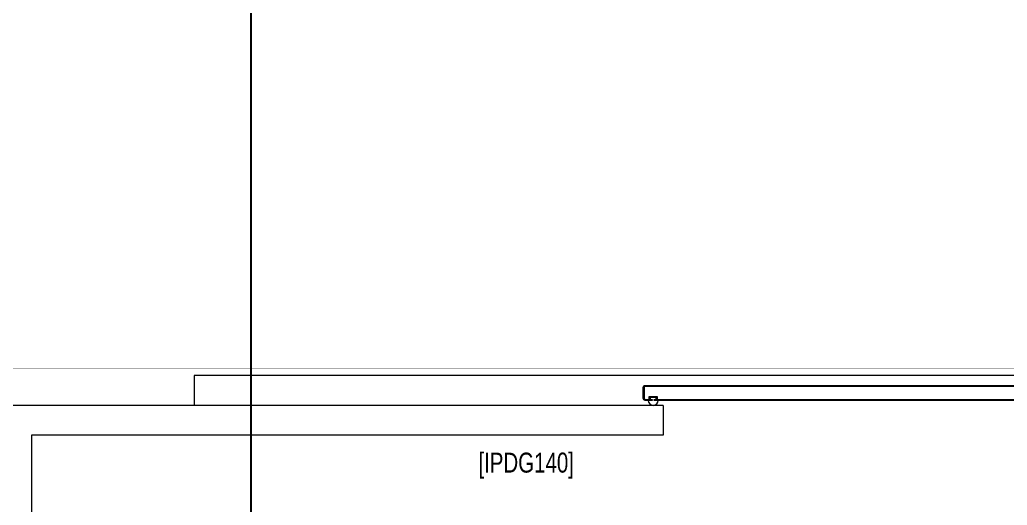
# Model space of a CAD drawing. Header units: metres. Extents: x 75097 to 220762, y -1557923 to -1361206.
# Drawn here: x 143205 to 148152, y -1407582 to -1405147 of the extents above; entities that cross this region are included whole.
import ezdxf

# ---------------------------------------------------------------- set-up
doc = ezdxf.new("R2010")
doc.units = ezdxf.units.M
doc.layers.get('0').update_dxf_attribs({"lineweight": 0})
for name, color, linetype, lineweight in [('A-100 - Copy$0$72_EGR_BASE_TEXT', 8, 'Continuous', 0), ('A-100 - Copy$0$Walls', 8, 'Continuous', 0), ('A-100 - Copy$0$Wooden Joinery', 8, 'Continuous', 0)]:
    doc.layers.add(name, color=color, linetype=linetype, lineweight=lineweight)
doc.layers.add('A-100 - Copy$0$axes', color=8, linetype='Continuous')
doc.layers.add('E-POWR', color=7, linetype='Continuous', lineweight=9, true_color=0x4e7e3e)
doc.styles.add('A-100 - Copy$0$X3G_ENTITY_2587EA', font='swisscl.ttf', dxfattribs={"height": 200})

# ---------------------------------------------------------------- blocks, each defined once
blk = doc.blocks.new('A-100 - Copy')
at = {"layer": 'A-100 - Copy$0$axes'}
blk.add_line((144363.7, -1477297.4, 0), (144363.7, -1387547.7, 0), dxfattribs=at)
at = {"layer": 'A-100 - Copy$0$Walls'}
for p, q in [((146428.3, -1407080.6, 0), (140663.3, -1407080.6, 0)), ((146428.3, -1407080.6, 0), (146428.3, -1407230.6, 0)), ((146428.3, -1407230.6, 0), (143263.3, -1407230.6, 0)), ((143263.3, -1407230.6, 0), (143263.3, -1411527.7, 0))]:
    blk.add_line(p, q, dxfattribs=at)
at = {"layer": 'A-100 - Copy$0$Wooden Joinery', "elevation": 0}
blk.add_lwpolyline([(148478.3, -1407080.6), (148478.3, -1406930.6), (144078.3, -1406930.6), (144078.3, -1407080.6)], dxfattribs=at)
for points in [[(146363.3, -1407050.6), (146373.3, -1407050.6), (146373.3, -1407055.6), (146338.3, -1407055.6, -0.414214), (146328.3, -1407045.6), (146328.3, -1406990.6, -0.414214), (146338.3, -1406980.6), (148418.3, -1406980.6, -0.414214), (148428.3, -1406990.6), (148428.3, -1407045.6, -0.414214), (148418.3, -1407055.6), (148383.3, -1407055.6), (148383.3, -1407050.6), (148393.3, -1407050.6), (148393.3, -1407040.6), (148363.3, -1407040.6), (148363.3, -1407050.6), (148373.3, -1407050.6), (148373.3, -1407055.6), (146383.3, -1407055.6), (146383.3, -1407050.6), (146393.3, -1407050.6), (146393.3, -1407040.6), (146363.3, -1407040.6)], [(146398.3, -1407050.6), (148358.3, -1407050.6), (148358.3, -1407035.6), (148398.3, -1407035.6), (148398.3, -1407050.6), (148418.3, -1407050.6, 0.414214), (148423.3, -1407045.6), (148423.3, -1406990.6, 0.414214), (148418.3, -1406985.6), (146338.3, -1406985.6, 0.414214), (146333.3, -1406990.6), (146333.3, -1407045.6, 0.414214), (146338.3, -1407050.6), (146358.3, -1407050.6), (146358.3, -1407035.6), (146398.3, -1407035.6)]]:
    blk.add_lwpolyline(points, format="xyb", close=True, dxfattribs=at)
at = {"layer": 'A-100 - Copy$0$Wooden Joinery'}
blk.add_arc((146378.3, -1407055.6, 0), 25, 180, 0, dxfattribs=at)
at = {"layer": 'A-100 - Copy$0$72_EGR_BASE_TEXT', "insert": (145741.9, -1407317.7), "char_height": 100, "attachment_point": 2, "style": 'A-100 - Copy$0$X3G_ENTITY_2587EA'}
blk.add_mtext('[IPDG140]', dxfattribs=at)

msp = doc.modelspace()

# ---------------------------------------------------------------- linework, layer by layer
at = {"layer": 'E-POWR', "const_width": 3}
msp.add_lwpolyline([(158021.6, -1404865.6), (149853, -1404865.6), (149853, -1406891.3), (149552.3, -1406896), (149552.3, -1407414.6), (148985.8, -1407414.6), (148985.8, -1406896), (142926.4, -1406896), (142926.4, -1410117.7), (142934.3, -1411096.4), (135469.2, -1411096.4), (135475.5, -1410549.2), (135475.5, -1408265.2), (139123.8, -1408265.2), (139123.8, -1406896), (140664.3, -1406896), (140664.3, -1407415.2), (140944.1, -1407415.2)], dxfattribs=at)

# ---------------------------------------------------------------- next in the draw order: block references
msp.add_blockref('A-100 - Copy', (0, 0))

doc.saveas('drawing.dxf')
